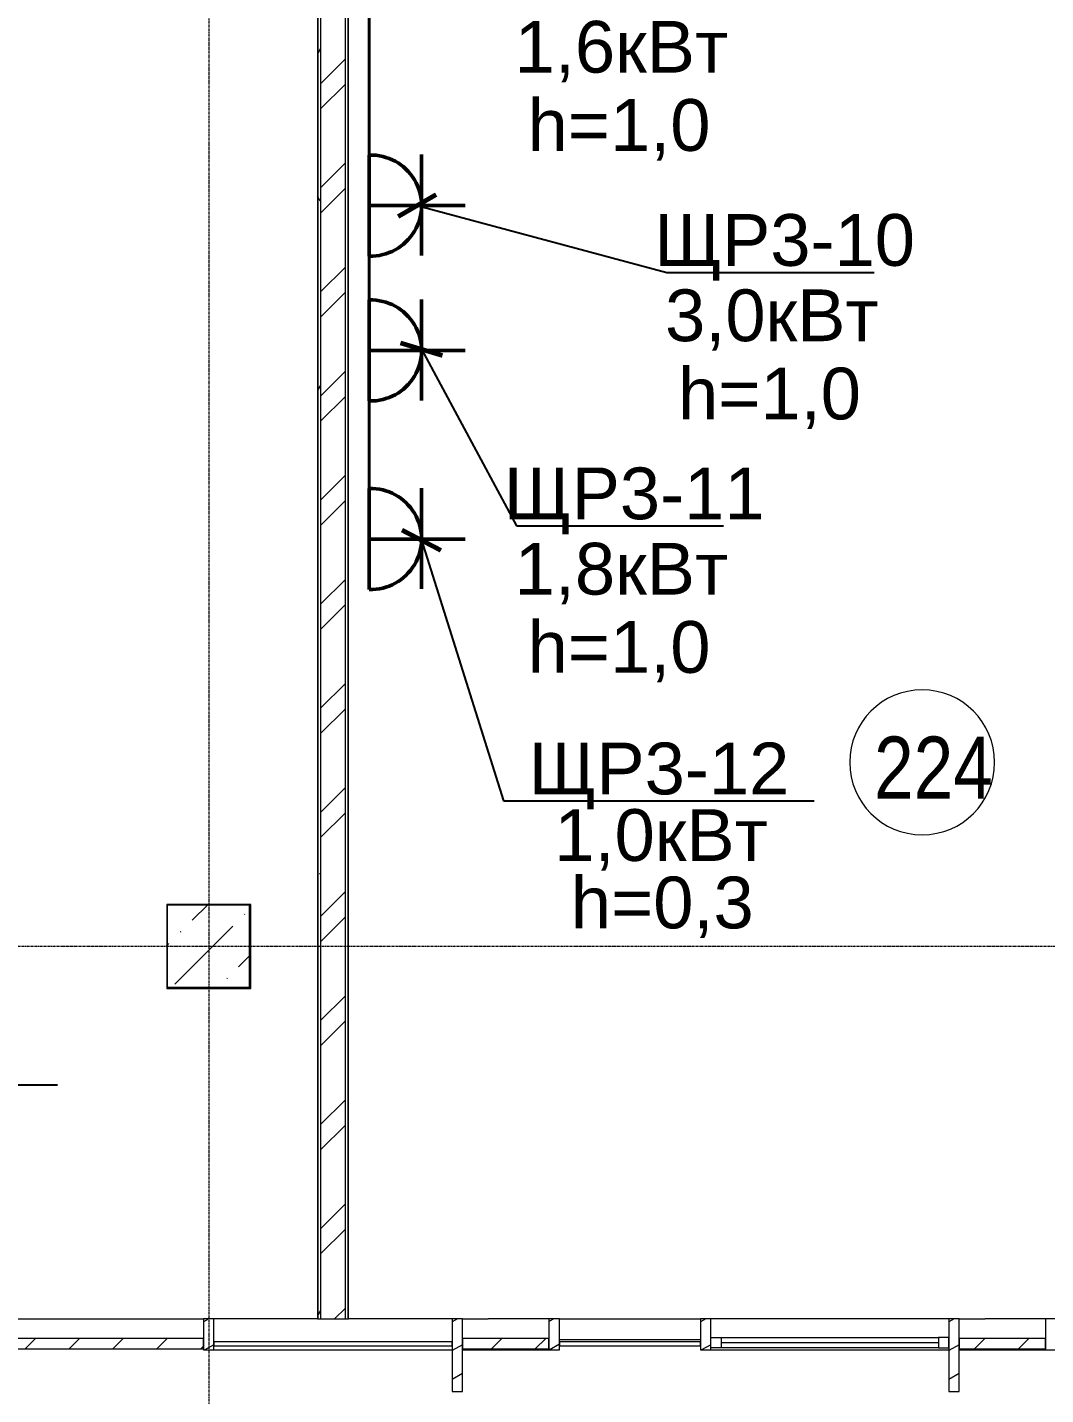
# Model space of a CAD drawing. Header units: metres. Extents: x 3659 to 143627, y -64119 to 51337.
# Drawn here: x 71186 to 76105, y -58951 to -52346 of the extents above; entities that cross this region are included whole.
import ezdxf

# ---------------------------------------------------------------- set-up
doc = ezdxf.new("R2010")
doc.units = ezdxf.units.M
doc.linetypes.add('ADSK_Линия сетки', pattern=[21, 12, -3, 3, -3])
for name, color, linetype, lineweight in [('A-AREA-IDEN', 7, 'Continuous', 9), ('A-DETL-MBND', 7, 'Continuous', 5), ('A-FLOR', 7, 'Continuous', 5), ('A-GLAZ', 7, 'Continuous', 5), ('A-GLAZ-CURT', 7, 'Continuous', 5), ('A-GLAZ-CWMG', 7, 'Continuous', 5), ('A-WALL', 7, 'Continuous', 5), ('A-WALL-PATT', 7, 'Continuous', 18), ('S-COLS', 7, 'Continuous', 5), ('S-GRID', 7, 'Continuous', 9), ('Освещение', 1, 'Continuous', 50), ('Эл-свет раб.', 5, 'Continuous', 50), ('ЭЛ.сети', 5, 'Continuous', 100), ('ЭОМ', 7, 'Continuous', 40)]:
    doc.layers.add(name, color=color, linetype=linetype, lineweight=lineweight)
doc.styles.add('GOST Common_I_1', font='ARIALN.TTF', dxfattribs={"height": 300})
doc.styles.add('STYLE1', font='arial.ttf', dxfattribs={"height": 250})
doc.styles.add('ГОСТ 2.304', font='CS_Gost2304.shx', dxfattribs={"width": 0.85})
doc.dimstyles.new('СПДС', dxfattribs={"dimscale": 100, "dimtxt": 2.5, "dimasz": 2.5, "dimexe": 1.25, "dimexo": 0.625, "dimtad": 1, "dimdec": 0, "dimrnd": 0.001, "dimtxsty": 'ГОСТ 2.304', "dimblk": 'OBLIQUE', "dimcen": 2.5, "dimdle": 2, "dimadec": 0, "dimazin": 2, "dimtfac": 0.75, "dimtdec": 0, "dimtmove": 1, "dimatfit": 3, "dimfxl": 1, "dimtolj": 1, "dimarcsym": 1})
pattern_1 = [(0, (0, 0), (812.8, 203.2), [33.528, -576.072, 33.528, -576.072, -3251.2]), (0, (0, 0), (812.8, 203.2), [-1219.2, 33.528, -1185.672, 33.528, -576.072, -1422.4]), (0, (0, 0), (812.8, 203.2), [-3048, 33.528, -372.872, 33.528, -982.472]), (120, (304.8, 101.6), (-582.37636, 602.30545), [33.528, -576.072, 33.528, -576.072, -3251.2]), (120, (304.8, 101.6), (-582.37636, 602.30545), [-1219.2, 33.528, -1185.672, 33.528, -576.072, -1422.4]), (120, (304.8, 101.6), (-582.37636, 602.30545), [-3048, 33.528, -372.872, 33.528, -982.472]), (240, (406.4, 508), (-230.42364, -805.50545), [33.528, -576.072, 33.528, -576.072, -3251.2]), (240, (406.4, 508), (-230.42364, -805.50545), [-1219.2, 33.528, -1185.672, 33.528, -576.072, -1422.4]), (240, (406.4, 508), (-230.42364, -805.50545), [-3048, 33.528, -372.872, 33.528, -982.472])]
pattern_2 = [(45, (0, 0), (-106.06602, 106.06602), [])]

# ---------------------------------------------------------------- blocks, each defined once
blk = doc.blocks.new('КДП АПК - КР_rvt-1-2 этаж')
at = {"layer": 'S-COLS', "lineweight": 20}
h = blk.add_hatch(dxfattribs=at)
h.set_pattern_fill('FP_137', color=256, style=0, pattern_type=2)
h.set_pattern_definition([(45, (0, 0), (84.19025, 308.69666), [396.875, -79.375, 3.353, -76.022])])
h.paths.add_polyline_path([(71862.7, -56345.6), (72262.7, -56345.6), (72262.7, -55945.6), (71862.7, -55945.6)], flags=0)
for p, q in [((72262.7, -55945.6), (71862.7, -55945.6)), ((71862.7, -55945.6), (71862.7, -56345.6)), ((72262.7, -56345.6), (72262.7, -55945.6)), ((71862.7, -56345.6), (72262.7, -56345.6))]:
    blk.add_line(p, q, dxfattribs=at)
blk = doc.blocks.new('Системная панель - Сплошная-V31-2 этаж')
at = {"layer": 'A-GLAZ-CURT'}
h = blk.add_hatch(dxfattribs=at)
h.set_pattern_fill('FP_42', color=256, style=0, pattern_type=2)
h.set_pattern_definition([(225, (71462.65, -58705.49), (106.06602, -106.06602), [])])
h.paths.add_polyline_path([(-575, 25), (-575, -25), (575, -25), (575, 25)], flags=0)
at = {"layer": 'A-GLAZ-CURT', "lineweight": 13}
for p, q in [((575, 25), (-575, 25)), ((-575, 25), (-575, -25)), ((575, -25), (575, 25)), ((-575, -25), (575, -25))]:
    blk.add_line(p, q, dxfattribs=at)
blk = doc.blocks.new('Системная панель - С остеклением-1637639-2 этаж')
at = {"layer": 'A-GLAZ-CURT', "lineweight": 13}
for p, q in [((74437.7, -58695.5), (73757.1, -58695.5)), ((73757.1, -58695.5), (73757.1, -58715.5)), ((73757.1, -58715.5), (74437.7, -58715.5)), ((74437.7, -58715.5), (74437.7, -58695.5))]:
    blk.add_line(p, q, dxfattribs=at)
blk = doc.blocks.new('M_Тент витража777 - M_Тент витража одинарное справо-2392832-2 этаж')
at = {"layer": 'A-GLAZ', "lineweight": 13}
for p, q in [((-525, 20), (-575, 20)), ((-575, 20), (-575, -30)), ((-575, -30), (-575, 20)), ((-525, -30), (-525, 20)), ((525, -30), (525, 20)), ((525, 20), (575, 20)), ((575, 20), (575, -30)), ((575, 20), (575, -30)), ((-575, -30), (-525, -30)), ((-525, -4.6), (525, -4.6)), ((575, -30), (525, -30))]:
    blk.add_line(p, q, dxfattribs=at)
at = {"layer": 'A-GLAZ'}
for p, q in [((-525, 20), (525, 20)), ((525, -30), (-525, -30))]:
    blk.add_line(p, q, dxfattribs=at)
blk = doc.blocks.new('Системная панель - С остеклением-1635145-2 этаж')
at = {"layer": 'A-GLAZ-CURT', "lineweight": 13}
for p, q in [((575, 10), (-575, 10)), ((-575, 10), (-575, -10)), ((575, -10), (575, 10)), ((-575, -10), (575, -10))]:
    blk.add_line(p, q, dxfattribs=at)
blk = doc.blocks.new('Прямоугольный импост - 50 x 150мм-V32-2 этаж')
at = {"layer": 'A-GLAZ-CWMG'}
h = blk.add_hatch(dxfattribs=at)
h.set_pattern_fill('FP_45', color=256, style=0, pattern_type=2)
h.set_pattern_definition([(150, (72062.65, 58705.49), (-60, -103.92305), [])])
h.paths.add_polyline_path([(25, -30), (-25, -30), (-25, 120), (25, 120)], flags=0)
at = {"layer": 'A-GLAZ-CWMG', "lineweight": 18}
for p, q in [((-25, -30), (-25, 120)), ((-25, 120), (25, 120)), ((25, 120), (25, -30)), ((25, -30), (-25, -30))]:
    blk.add_line(p, q, dxfattribs=at)
blk = doc.blocks.new('Прямоугольный импост - 50 x 450мм-1636899-2 этаж')
at = {"layer": 'A-GLAZ-CWMG'}
h = blk.add_hatch(dxfattribs=at)
h.set_pattern_fill('FP_46', color=256, style=0, pattern_type=2)
h.set_pattern_definition([(150, (73262.65, 58705.49), (-60, -103.92305), [])])
h.paths.add_polyline_path([(25, -230), (-25, -230), (-25, 120), (25, 120)], flags=0)
at = {"layer": 'A-GLAZ-CWMG', "lineweight": 18}
for p, q in [((-25, -230), (-25, 120)), ((-25, 120), (25, 120)), ((25, 120), (25, -230)), ((25, -230), (-25, -230))]:
    blk.add_line(p, q, dxfattribs=at)
blk = doc.blocks.new('Прямоугольный импост - 50 x 150мм-V33-2 этаж')
at = {"layer": 'A-GLAZ-CWMG'}
h = blk.add_hatch(dxfattribs=at)
h.set_pattern_fill('FP_47', color=256, style=0, pattern_type=2)
h.set_pattern_definition([(150, (74462.65, 58705.49), (-60, -103.92305), [])])
h.paths.add_polyline_path([(25, -30), (-25, -30), (-25, 120), (25, 120)], flags=0)
at = {"layer": 'A-GLAZ-CWMG', "lineweight": 18}
for p, q in [((-25, -30), (-25, 120)), ((-25, 120), (25, 120)), ((25, 120), (25, -30)), ((25, -30), (-25, -30))]:
    blk.add_line(p, q, dxfattribs=at)
blk = doc.blocks.new('Прямоугольный импост - 50 x 450мм-V34-2 этаж')
at = {"layer": 'A-GLAZ-CWMG'}
h = blk.add_hatch(dxfattribs=at)
h.set_pattern_fill('FP_48', color=256, style=0, pattern_type=2)
h.set_pattern_definition([(150, (75662.65, 58705.49), (-60, -103.92305), [])])
h.paths.add_polyline_path([(25, -230), (-25, -230), (-25, 120), (25, 120)], flags=0)
at = {"layer": 'A-GLAZ-CWMG', "lineweight": 18}
for p, q in [((-25, -230), (-25, 120)), ((-25, 120), (25, 120)), ((25, 120), (25, -230)), ((25, -230), (-25, -230))]:
    blk.add_line(p, q, dxfattribs=at)
blk = doc.blocks.new('Прямоугольный импост - 50 x 150мм-1003378-2 этаж')
at = {"layer": 'A-DETL-MBND'}
for p, q in [((72587.7, -58585.5), (72087.7, -58585.5)), ((73237.7, -58585.5), (72737.7, -58585.5)), ((72087.7, -58735.5), (73237.7, -58735.5))]:
    blk.add_line(p, q, dxfattribs=at)
blk = doc.blocks.new('Прямоугольный импост - 50 x 150мм-V42-2 этаж')
at = {"layer": 'A-DETL-MBND'}
for p, q in [((75637.7, -58585.5), (74487.7, -58585.5)), ((74487.7, -58735.5), (75637.7, -58735.5))]:
    blk.add_line(p, q, dxfattribs=at)
blk = doc.blocks.new('Системная панель - Сплошная-2690073-2 этаж')
at = {"layer": 'A-GLAZ-CURT'}
h = blk.add_hatch(dxfattribs=at)
h.set_pattern_fill('FP_27', color=256, style=0, pattern_type=2)
h.set_pattern_definition(pattern_2)
h.paths.add_polyline_path([(73705, -58730.5), (73705, -58680.5), (73287.7, -58680.5), (73287.7, -58730.5)], flags=0)
at = {"layer": 'A-GLAZ-CURT', "lineweight": 13}
for p, q in [((73705, -58680.5), (73287.7, -58680.5)), ((73287.7, -58680.5), (73287.7, -58730.5)), ((73705, -58730.5), (73705, -58680.5)), ((73287.7, -58730.5), (73705, -58730.5))]:
    blk.add_line(p, q, dxfattribs=at)
blk = doc.blocks.new('Системная панель - Сплошная-V118-2 этаж')
at = {"layer": 'A-GLAZ-CURT'}
h = blk.add_hatch(dxfattribs=at)
h.set_pattern_fill('FP_27', color=256, style=0, pattern_type=2)
h.set_pattern_definition(pattern_2)
h.paths.add_polyline_path([(76105, -58730.5), (76105, -58680.5), (75687.7, -58680.5), (75687.7, -58730.5)], flags=0)
at = {"layer": 'A-GLAZ-CURT', "lineweight": 13}
for p, q in [((76105, -58680.5), (75687.7, -58680.5)), ((75687.7, -58680.5), (75687.7, -58730.5)), ((76105, -58730.5), (76105, -58680.5)), ((75687.7, -58730.5), (76105, -58730.5))]:
    blk.add_line(p, q, dxfattribs=at)
blk = doc.blocks.new('_Oblique')
at = {"color": 0, "linetype": 'ByBlock', "lineweight": -2}
blk.add_line((-0.5, -0.5), (0.5, 0.5), dxfattribs=at)
blk = doc.blocks.new('Розетка штепсельная с заземляющим контактом скрытой установки IP20')
at = {"layer": 'Эл-свет раб.', "ltscale": 0.3}
for p, q in [((191574.8, -246568.3), (191574.8, -246105.7)), ((191816.2, -246316.2), (191328.6, -246316.2)), ((191818.7, -246568.3), (191331, -246568.3))]:
    blk.add_line(p, q, dxfattribs=at)
at = {"layer": 'Эл-свет раб.', "ltscale": 0.3, "extrusion": (0, 0, -1)}
blk.add_ellipse((191574.8, -246560.1), major_axis=(-172.5, 172.5), ratio=1, start_param=5.464002, end_param=8.673165, dxfattribs=at)
blk = doc.blocks.new('ПСС_Марка_помещения - Имя_2_5мм-224473-2 этаж')
at = {"layer": 'A-AREA-IDEN'}
for start, end in [(360, 180), (180, 360)]:
    blk.add_arc((-0.074, 0.039), 3.5, start, end, dxfattribs=at)

msp = doc.modelspace()

# ---------------------------------------------------------------- hatches: boundary and pattern name
at = {"layer": 'A-GLAZ-CWMG'}
h = msp.add_hatch(dxfattribs=at)
h.set_pattern_fill('FP_31', color=256, style=0, pattern_type=2)
h.set_pattern_definition([(30, (0, 0), (-60, 103.92305), [])])
h.paths.add_polyline_path([(73705.017, -58735.4621), (73757.1109, -58735.4621), (73757.1109, -58585.4621), (73705.017, -58585.4621)], flags=0)
at = {"layer": 'A-WALL-PATT', "lineweight": 5}
h = msp.add_hatch(dxfattribs=at)
h.set_pattern_fill('FP_40', color=256, style=0, pattern_type=2)
h.set_pattern_definition(pattern_1)
h.paths.add_polyline_path([(72590.6532, -58585.4621), (72590.6532, -51165.6443), (72587.6532, -51165.6443), (72587.6532, -58585.4621)], flags=0)
h = msp.add_hatch(dxfattribs=at)
h.set_pattern_fill('FP_40', color=256, style=0, pattern_type=2)
h.set_pattern_definition(pattern_1)
h.paths.add_polyline_path([(72602.6532, -58585.4621), (72602.6532, -51165.6443), (72590.6532, -51165.6443), (72590.6532, -58585.4621)], flags=0)
h = msp.add_hatch(dxfattribs=at)
h.set_pattern_fill('FP_1', color=256, style=0, pattern_type=2)
h.set_pattern_definition([(45, (0, 0), (-251.4472, 251.4472), []), (45, (0, 381), (-251.4472, 251.4472), [])])
h.paths.add_polyline_path([(72602.6532, -58585.4621), (72722.6532, -58585.4621), (72722.6532, -51165.6443), (72602.6532, -51165.6443), (72602.6532, -57275.8297)], flags=0)

# ---------------------------------------------------------------- linework, layer by layer
at = {"layer": 'A-DETL-MBND'}
msp.add_line((73757.1109, -58685.6443), (74437.6532, -58685.6443), dxfattribs=at)
at = {"layer": 'A-FLOR', "lineweight": 18}
for p, q in [((70887.6532, -58585.4621), (72037.6532, -58585.4621)), ((73287.6532, -58585.4621), (73412.5966, -58585.4621)), ((73757.1109, -58585.4621), (74437.6532, -58585.4621)), ((75687.6532, -58585.4621), (75812.5966, -58585.4621))]:
    msp.add_line(p, q, dxfattribs=at)
at = {"layer": 'A-GLAZ-CWMG'}
for p, q in [((73705.017, -58585.4621), (73412.5966, -58585.4621)), ((76105.017, -58585.4621), (75812.5966, -58585.4621)), ((73287.6532, -58735.4621), (73705.017, -58735.4621)), ((75687.6532, -58735.4621), (76105.017, -58735.4621))]:
    msp.add_line(p, q, dxfattribs=at)
at = {"layer": 'A-GLAZ-CWMG', "lineweight": 18}
for p, q in [((73705.017, -58585.4621), (73705.017, -58735.4621)), ((73757.1109, -58585.4621), (73705.017, -58585.4621)), ((73757.1109, -58735.4621), (73757.1109, -58585.4621)), ((76105.017, -58585.4621), (76105.017, -58735.4621)), ((76157.1109, -58585.4621), (76105.017, -58585.4621)), ((73705.017, -58735.4621), (73757.1109, -58735.4621)), ((76105.017, -58735.4621), (76157.1109, -58735.4621))]:
    msp.add_line(p, q, dxfattribs=at)
at = {"layer": 'A-WALL', "lineweight": 18}
for p, q in [((72587.6532, -51168.6443), (72587.6532, -58585.4621)), ((72737.6532, -58585.4621), (72737.6532, -51168.6443)), ((72265.6532, -56582.6443), (71859.6532, -56582.6443)), ((71859.6532, -56582.6443), (71859.6532, -56988.6443)), ((71862.6532, -56585.6443), (72262.6532, -56585.6443)), ((71862.6532, -56985.6443), (71862.6532, -56585.6443)), ((72262.6532, -56585.6443), (72262.6532, -56985.6443)), ((72265.6532, -56988.6443), (72265.6532, -56582.6443)), ((71859.6532, -56988.6443), (72265.6532, -56988.6443)), ((72262.6532, -56985.6443), (71862.6532, -56985.6443)), ((72587.6532, -58585.4621), (72737.6532, -58585.4621))]:
    msp.add_line(p, q, dxfattribs=at)
at = {"layer": 'A-WALL'}
for p, q in [((72590.6532, -58585.4621), (72590.6532, -51165.6443)), ((72602.6532, -51165.6443), (72602.6532, -58585.4621)), ((72722.6532, -58585.4621), (72722.6532, -51165.6443)), ((72734.6532, -51165.6443), (72734.6532, -58585.4621))]:
    msp.add_line(p, q, dxfattribs=at)
at = {"layer": 'S-GRID', "linetype": 'ADSK_Линия сетки'}
for p, q in [((72062.6532, -38095.4453), (72062.6532, -63301.3643)), ((95007.6236, -56785.6443), (31950.4397, -56785.6443))]:
    msp.add_line(p, q, dxfattribs=at)
at = {"layer": 'ЭЛ.сети', "color": 0, "lineweight": 40}
msp.add_lwpolyline([(74657.6532, -50588.6443), (72837.6532, -50588.6443), (72837.6532, -50832.4641), (72837.6532, -51849.7397), (72837.6532, -53206.6705), (72837.6532, -53906.6705), (72837.6532, -54817.6317)], dxfattribs=at)

# ---------------------------------------------------------------- block references
at = {"lineweight": 5}
msp.add_blockref('КДП АПК - КР_rvt-1-2 этаж', (-3, -637), dxfattribs=at)
at = {"layer": 'A-AREA-IDEN', "color": 18, "true_color": 0x000000, "xscale": 99.99999999999993, "yscale": 99.99999999999993, "zscale": 99.99999999999993}
msp.add_blockref('ПСС_Марка_помещения - Имя_2_5мм-224473-2 этаж', (75515.9641, -55900.5202), dxfattribs=at)
at = {"layer": 'A-GLAZ', "rotation": 180}
msp.add_blockref('M_Тент витража777 - M_Тент витража одинарное справо-2392832-2 этаж', (75062.6532, -58705.4854), dxfattribs=at)
at = {"layer": 'A-GLAZ-CURT', "rotation": 180}
for name, p in [('Системная панель - Сплошная-V31-2 этаж', (71462.6532, -58705.4854)), ('Системная панель - С остеклением-1635145-2 этаж', (72662.6532, -58705.4854))]:
    msp.add_blockref(name, p, dxfattribs=at)
at = {"layer": 'A-GLAZ-CURT'}
for name in ['Системная панель - Сплошная-2690073-2 этаж', 'Системная панель - С остеклением-1637639-2 этаж', 'Системная панель - Сплошная-V118-2 этаж']:
    msp.add_blockref(name, (0, 0), dxfattribs=at)
at = {"layer": 'A-GLAZ-CWMG', "extrusion": (0, 0, -1)}
for name, p in [('Прямоугольный импост - 50 x 150мм-V32-2 этаж', (-72062.6532, -58705.4854)), ('Прямоугольный импост - 50 x 450мм-1636899-2 этаж', (-73262.6532, -58705.4854)), ('Прямоугольный импост - 50 x 150мм-V33-2 этаж', (-74462.6532, -58705.4854)), ('Прямоугольный импост - 50 x 450мм-V34-2 этаж', (-75662.6532, -58705.4854))]:
    msp.add_blockref(name, p, dxfattribs=at)
at = {"layer": 'A-GLAZ-CWMG'}
for name in ['Прямоугольный импост - 50 x 150мм-1003378-2 этаж', 'Прямоугольный импост - 50 x 150мм-V42-2 этаж']:
    msp.add_blockref(name, (0, 0), dxfattribs=at)
at = {"layer": 'Освещение', "rotation": 270}
for p in [(319405.9963, 138368.1602), (319405.9963, 137668.1602), (319405.9963, 136757.199)]:
    msp.add_blockref('Розетка штепсельная с заземляющим контактом скрытой установки IP20', p, dxfattribs=at)

# ---------------------------------------------------------------- texts
at = {"layer": 'A-AREA-IDEN', "color": 18, "true_color": 0x000000, "insert": (75276.2798, -55772.0603), "char_height": 300, "width": 577.215, "attachment_point": 1, "style": 'GOST Common_I_1'}
msp.add_mtext('224', dxfattribs=at)
at = {"layer": 'Эл-свет раб.', "color": 7, "style": 'STYLE1'}
for s, p in [('1,6кВт', (73539.9396, -52564.4901)), ('h=1,0', (73602.5318, -52942.4492, -386.7801)), ('ЩР3-10', (74214.6647, -53497.822)), ('3,0кВт', (74266.624, -53861.8079)), ('h=1,0', (74329.2161, -54239.767, -386.7801)), ('ЩР3-11', (73487.9804, -54722.1295)), ('1,8кВт', (73539.9396, -55086.1154)), ('h=1,0', (73602.5318, -55464.0745, -386.7801)), ('ЩР3-12', (73607.6711, -56051.2611)), ('1,0кВт', (73731.6529, -56372.9011)), ('h=0,3', (73811.2964, -56698.6755, -386.7801))]:
    msp.add_text(s, height=250, dxfattribs=at).set_placement(p)

# ---------------------------------------------------------------- leaders
at = {"layer": 'ЭОМ', "lineweight": 25, "ltscale": 100}
for points in [[(73068.9759, -53206.6705), (74275.9177, -53529.5551), (75275.9177, -53529.5551)], [(73089.7826, -53900.8167), (73549.2334, -54753.8627), (74549.2334, -54753.8627)], [(73089.7826, -54823.4856), (73486.0952, -56082.9942), (74986.0952, -56082.9942)], [(69359.7826, -56927.9896), (69831.0299, -57453.9768), (71331.0299, -57453.9768)]]:
    msp.add_leader(points, dimstyle='СПДС', override={"dimasz": 1.5, "dimtad": 0, "dimldrblk": 'ArchTick', "dimfxl": 1.25, "dimtfill": 1, "dimlwd": 25}, dxfattribs=at)

doc.saveas('drawing.dxf')
